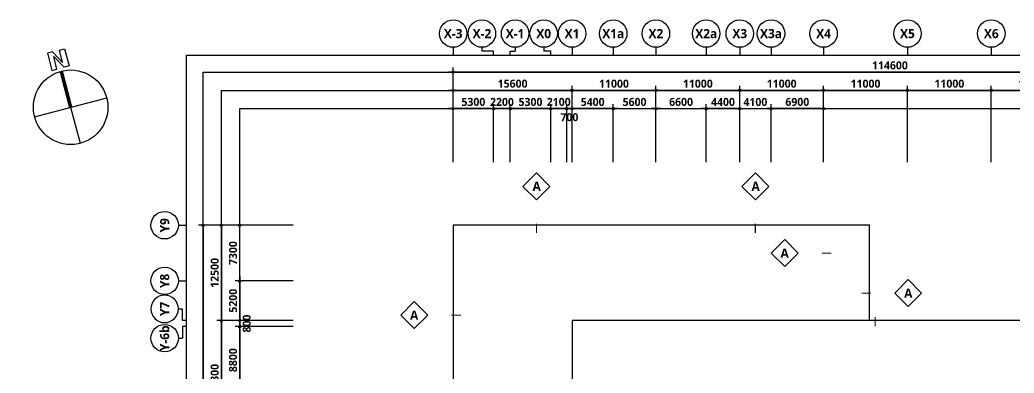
# Model space of a CAD drawing. Header units: millimetres. Extents: x 10941 to 190005487, y 7641 to 455456909.
# Drawn here: x 10941 to 141375, y 123314 to 169666 of the extents above; entities that cross this region are included whole.
import ezdxf
from ezdxf.enums import TextEntityAlignment as Align

# ---------------------------------------------------------------- set-up
doc = ezdxf.new("R2010")
doc.units = ezdxf.units.MM
doc.header["$LTSCALE"] = 400
doc.header["$MEASUREMENT"] = 0
doc.header["$PDSIZE"] = -10
doc.layers.get('0').update_dxf_attribs({"linetype": 'CONTINUOUS'})
doc.layers.get('Defpoints').update_dxf_attribs({"color": 153, "linetype": 'CONTINUOUS'})
for name, color, linetype in [('A-ANNO-SYMB', 7, 'CONTINUOUS'), ('A-ANNO-TEXT1', 7, 'CONTINUOUS'), ('A-ST-AXIS-BUB', 7, 'CONTINUOUS'), ('A-ST-AXIS-DIM', 7, 'CONTINUOUS'), ('A-TEXT2', 3, 'CONTINUOUS'), ('AA-MARK', 2, 'CONTINUOUS'), ('X-SEC-종$0$A-ST-AXIS-BUB', 7, 'CONTINUOUS')]:
    doc.layers.add(name, color=color, linetype=linetype)
doc.layers.add('Defpoint', color=161, linetype='CONTINUOUS', plot=False)
doc.layers.add('면적', color=210, linetype='CONTINUOUS', plot=False)
doc.styles.add('2020음성 1차', font='')
doc.styles.add('SH_대대리576', font='')
doc.styles.get('2020음성 1차').set_extended_font_data('NanumGothic', bold=True)
doc.styles.get('SH_대대리576').set_extended_font_data('NanumGothic', bold=True)
doc.dimstyles.new('SHP 600', dxfattribs={"dimscale": 300, "dimtxt": 3.5, "dimasz": 1, "dimexe": 2, "dimexo": 2, "dimgap": 1, "dimtad": 1, "dimdec": 0, "dimzin": 0, "dimdsep": 46, "dimtxsty": 'SH_대대리576', "dimblk": 'DIMDOT', "dimcen": 0.09, "dimclrt": 3, "dimadec": 0, "dimazin": 1, "dimtfac": 1, "dimtdec": 0, "dimtix": 1, "dimtmove": 2, "dimatfit": 0, "dimldrblk": 'DIMDOT', "dimfxl": 1, "dimtolj": 1, "dimtzin": 0, "dimarcsym": 0})

# ---------------------------------------------------------------- blocks, each defined once
blk = doc.blocks.new('DIMDOT')
at = {"color": 0}
blk.add_line((-2, 0), (2, 0), dxfattribs=at)
for radius in [0.5, 0.25]:
    blk.add_circle((0, 0), radius, dxfattribs=at)
blk = doc.blocks.new('*D168')
at = {"layer": 'A-ST-AXIS-DIM', "color": 0, "lineweight": -2}
for p, q in [((46782, 142716), (34382, 142716)), ((34982, 142416), (34982, 58216)), ((46782, 57916), (34382, 57916))]:
    blk.add_line(p, q, dxfattribs=at)
at = {"layer": 'Defpoints', "color": 0}
for p in [(47382, 142716), (34982, 57916), (47382, 57916)]:
    blk.add_point(p, dxfattribs=at)
at = {"layer": 'A-ST-AXIS-DIM', "color": 0, "linetype": 'ByBlock', "lineweight": -2, "xscale": 300, "yscale": 300, "zscale": 300}
for p, rotation in [((34982, 142716), 90), ((34982, 57916), 270)]:
    blk.add_blockref('DIMDOT', p, dxfattribs=dict(at, rotation=rotation))
at = {"layer": 'A-ST-AXIS-DIM', "color": 3, "insert": (34102, 100316), "char_height": 1050, "attachment_point": 5, "rotation": 90, "style": 'SH_대대리576'}
blk.add_mtext('\\A1;84800', dxfattribs=at)
blk = doc.blocks.new('*D174')
at = {"layer": 'A-ST-AXIS-DIM', "color": 0, "lineweight": -2}
for p, q in [((46782, 130216), (36782, 130216)), ((37382, 129916), (37382, 115216)), ((46782, 114916), (36782, 114916))]:
    blk.add_line(p, q, dxfattribs=at)
at = {"layer": 'Defpoints', "color": 0}
for p in [(47382, 130216), (37382, 114916), (47382, 114916)]:
    blk.add_point(p, dxfattribs=at)
at = {"layer": 'A-ST-AXIS-DIM', "color": 0, "linetype": 'ByBlock', "lineweight": -2, "xscale": 300, "yscale": 300, "zscale": 300}
for p, rotation in [((37382, 130216), 90), ((37382, 114916), 270)]:
    blk.add_blockref('DIMDOT', p, dxfattribs=dict(at, rotation=rotation))
at = {"layer": 'A-ST-AXIS-DIM', "color": 3, "insert": (36502, 122566), "char_height": 1050, "attachment_point": 5, "rotation": 90, "style": 'SH_대대리576'}
blk.add_mtext('\\A1;15300', dxfattribs=at)
blk = doc.blocks.new('*D175')
at = {"layer": 'A-ST-AXIS-DIM', "color": 0, "lineweight": -2}
for p, q in [((46782, 142716), (36782, 142716)), ((37382, 142416), (37382, 130516)), ((46782, 130216), (36782, 130216))]:
    blk.add_line(p, q, dxfattribs=at)
at = {"layer": 'Defpoints', "color": 0}
for p in [(47382, 142716), (37382, 130216), (47382, 130216)]:
    blk.add_point(p, dxfattribs=at)
at = {"layer": 'A-ST-AXIS-DIM', "color": 0, "linetype": 'ByBlock', "lineweight": -2, "xscale": 300, "yscale": 300, "zscale": 300}
for p, rotation in [((37382, 142716), 90), ((37382, 130216), 270)]:
    blk.add_blockref('DIMDOT', p, dxfattribs=dict(at, rotation=rotation))
at = {"layer": 'A-ST-AXIS-DIM', "color": 3, "insert": (36503, 136466), "char_height": 1050, "attachment_point": 5, "rotation": 90, "style": 'SH_대대리576'}
blk.add_mtext('\\A1;12500', dxfattribs=at)
blk = doc.blocks.new('*D192')
at = {"layer": 'A-ST-AXIS-DIM', "color": 0, "lineweight": -2}
for p, q in [((67782, 151016), (67782, 163416)), ((182382, 151016), (182382, 163416)), ((182082, 162816), (68082, 162816))]:
    blk.add_line(p, q, dxfattribs=at)
at = {"layer": 'Defpoints', "color": 0}
for p in [(67782, 162816), (67782, 150416), (182382, 150416)]:
    blk.add_point(p, dxfattribs=at)
at = {"layer": 'A-ST-AXIS-DIM', "color": 0, "linetype": 'ByBlock', "lineweight": -2, "xscale": 300, "yscale": 300, "zscale": 300, "rotation": 180}
blk.add_blockref('DIMDOT', (67782, 162816), dxfattribs=at)
at = {"layer": 'A-ST-AXIS-DIM', "color": 0, "linetype": 'ByBlock', "lineweight": -2, "xscale": 300, "yscale": 300, "zscale": 300}
blk.add_blockref('DIMDOT', (182382, 162816), dxfattribs=at)
at = {"layer": 'A-ST-AXIS-DIM', "color": 3, "insert": (125082, 163696), "char_height": 1050, "attachment_point": 5, "style": 'SH_대대리576'}
blk.add_mtext('\\A1;114600', dxfattribs=at)
blk = doc.blocks.new('*D193')
at = {"layer": 'A-ST-AXIS-DIM', "color": 0, "lineweight": -2}
for p, q in [((83382, 151016), (83382, 161016)), ((94382, 151016), (94382, 161016)), ((94082, 160416), (83682, 160416))]:
    blk.add_line(p, q, dxfattribs=at)
at = {"layer": 'Defpoints', "color": 0}
for p in [(83382, 160416), (83382, 150416), (94382, 150416)]:
    blk.add_point(p, dxfattribs=at)
at = {"layer": 'A-ST-AXIS-DIM', "color": 0, "linetype": 'ByBlock', "lineweight": -2, "xscale": 300, "yscale": 300, "zscale": 300, "rotation": 180}
blk.add_blockref('DIMDOT', (83382, 160416), dxfattribs=at)
at = {"layer": 'A-ST-AXIS-DIM', "color": 0, "linetype": 'ByBlock', "lineweight": -2, "xscale": 300, "yscale": 300, "zscale": 300}
blk.add_blockref('DIMDOT', (94382, 160416), dxfattribs=at)
at = {"layer": 'A-ST-AXIS-DIM', "color": 3, "insert": (88882, 161292), "char_height": 1050, "attachment_point": 5, "style": 'SH_대대리576'}
blk.add_mtext('\\A1;11000', dxfattribs=at)
blk = doc.blocks.new('*D194')
at = {"layer": 'A-ST-AXIS-DIM', "color": 0, "lineweight": -2}
for p, q in [((94382, 151016), (94382, 161016)), ((105382, 151016), (105382, 161016)), ((105082, 160416), (94682, 160416))]:
    blk.add_line(p, q, dxfattribs=at)
at = {"layer": 'Defpoints', "color": 0}
for p in [(94382, 160416), (94382, 150416), (105382, 150416)]:
    blk.add_point(p, dxfattribs=at)
at = {"layer": 'A-ST-AXIS-DIM', "color": 0, "linetype": 'ByBlock', "lineweight": -2, "xscale": 300, "yscale": 300, "zscale": 300, "rotation": 180}
blk.add_blockref('DIMDOT', (94382, 160416), dxfattribs=at)
at = {"layer": 'A-ST-AXIS-DIM', "color": 0, "linetype": 'ByBlock', "lineweight": -2, "xscale": 300, "yscale": 300, "zscale": 300}
blk.add_blockref('DIMDOT', (105382, 160416), dxfattribs=at)
at = {"layer": 'A-ST-AXIS-DIM', "color": 3, "insert": (99882, 161292), "char_height": 1050, "attachment_point": 5, "style": 'SH_대대리576'}
blk.add_mtext('\\A1;11000', dxfattribs=at)
blk = doc.blocks.new('*D195')
at = {"layer": 'A-ST-AXIS-DIM', "color": 0, "lineweight": -2}
for p, q in [((105382, 151016), (105382, 161016)), ((116382, 151016), (116382, 161016)), ((116082, 160416), (105682, 160416))]:
    blk.add_line(p, q, dxfattribs=at)
at = {"layer": 'Defpoints', "color": 0}
for p in [(105382, 160416), (105382, 150416), (116382, 150416)]:
    blk.add_point(p, dxfattribs=at)
at = {"layer": 'A-ST-AXIS-DIM', "color": 0, "linetype": 'ByBlock', "lineweight": -2, "xscale": 300, "yscale": 300, "zscale": 300, "rotation": 180}
blk.add_blockref('DIMDOT', (105382, 160416), dxfattribs=at)
at = {"layer": 'A-ST-AXIS-DIM', "color": 0, "linetype": 'ByBlock', "lineweight": -2, "xscale": 300, "yscale": 300, "zscale": 300}
blk.add_blockref('DIMDOT', (116382, 160416), dxfattribs=at)
at = {"layer": 'A-ST-AXIS-DIM', "color": 3, "insert": (110882, 161292), "char_height": 1050, "attachment_point": 5, "style": 'SH_대대리576'}
blk.add_mtext('\\A1;11000', dxfattribs=at)
blk = doc.blocks.new('*D196')
at = {"layer": 'A-ST-AXIS-DIM', "color": 0, "lineweight": -2}
for p, q in [((116382, 151016), (116382, 161016)), ((127382, 151016), (127382, 161016)), ((127082, 160416), (116682, 160416))]:
    blk.add_line(p, q, dxfattribs=at)
at = {"layer": 'Defpoints', "color": 0}
for p in [(116382, 160416), (116382, 150416), (127382, 150416)]:
    blk.add_point(p, dxfattribs=at)
at = {"layer": 'A-ST-AXIS-DIM', "color": 0, "linetype": 'ByBlock', "lineweight": -2, "xscale": 300, "yscale": 300, "zscale": 300, "rotation": 180}
blk.add_blockref('DIMDOT', (116382, 160416), dxfattribs=at)
at = {"layer": 'A-ST-AXIS-DIM', "color": 0, "linetype": 'ByBlock', "lineweight": -2, "xscale": 300, "yscale": 300, "zscale": 300}
blk.add_blockref('DIMDOT', (127382, 160416), dxfattribs=at)
at = {"layer": 'A-ST-AXIS-DIM', "color": 3, "insert": (121882, 161292), "char_height": 1050, "attachment_point": 5, "style": 'SH_대대리576'}
blk.add_mtext('\\A1;11000', dxfattribs=at)
blk = doc.blocks.new('*D197')
at = {"layer": 'A-ST-AXIS-DIM', "color": 0, "lineweight": -2}
for p, q in [((127382, 151016), (127382, 161016)), ((138382, 151016), (138382, 161016)), ((138082, 160416), (127682, 160416))]:
    blk.add_line(p, q, dxfattribs=at)
at = {"layer": 'Defpoints', "color": 0}
for p in [(127382, 160416), (127382, 150416), (138382, 150416)]:
    blk.add_point(p, dxfattribs=at)
at = {"layer": 'A-ST-AXIS-DIM', "color": 0, "linetype": 'ByBlock', "lineweight": -2, "xscale": 300, "yscale": 300, "zscale": 300, "rotation": 180}
blk.add_blockref('DIMDOT', (127382, 160416), dxfattribs=at)
at = {"layer": 'A-ST-AXIS-DIM', "color": 0, "linetype": 'ByBlock', "lineweight": -2, "xscale": 300, "yscale": 300, "zscale": 300}
blk.add_blockref('DIMDOT', (138382, 160416), dxfattribs=at)
at = {"layer": 'A-ST-AXIS-DIM', "color": 3, "insert": (132882, 161292), "char_height": 1050, "attachment_point": 5, "style": 'SH_대대리576'}
blk.add_mtext('\\A1;11000', dxfattribs=at)
blk = doc.blocks.new('*D198')
at = {"layer": 'A-ST-AXIS-DIM', "color": 0, "lineweight": -2}
for p, q in [((138382, 151016), (138382, 161016)), ((149382, 151016), (149382, 161016)), ((149082, 160416), (138682, 160416))]:
    blk.add_line(p, q, dxfattribs=at)
at = {"layer": 'Defpoints', "color": 0}
for p in [(138382, 160416), (138382, 150416), (149382, 150416)]:
    blk.add_point(p, dxfattribs=at)
at = {"layer": 'A-ST-AXIS-DIM', "color": 0, "linetype": 'ByBlock', "lineweight": -2, "xscale": 300, "yscale": 300, "zscale": 300, "rotation": 180}
blk.add_blockref('DIMDOT', (138382, 160416), dxfattribs=at)
at = {"layer": 'A-ST-AXIS-DIM', "color": 0, "linetype": 'ByBlock', "lineweight": -2, "xscale": 300, "yscale": 300, "zscale": 300}
blk.add_blockref('DIMDOT', (149382, 160416), dxfattribs=at)
at = {"layer": 'A-ST-AXIS-DIM', "color": 3, "insert": (143882, 161292), "char_height": 1050, "attachment_point": 5, "style": 'SH_대대리576'}
blk.add_mtext('\\A1;11000', dxfattribs=at)
blk = doc.blocks.new('*D202')
at = {"layer": 'A-ST-AXIS-DIM', "color": 0, "lineweight": -2}
for p, q in [((67782, 151016), (67782, 161016)), ((83382, 151016), (83382, 161016)), ((83082, 160416), (68082, 160416))]:
    blk.add_line(p, q, dxfattribs=at)
at = {"layer": 'Defpoints', "color": 0}
for p in [(67782, 160416), (67782, 150416), (83382, 150416)]:
    blk.add_point(p, dxfattribs=at)
at = {"layer": 'A-ST-AXIS-DIM', "color": 0, "linetype": 'ByBlock', "lineweight": -2, "xscale": 300, "yscale": 300, "zscale": 300, "rotation": 180}
blk.add_blockref('DIMDOT', (67782, 160416), dxfattribs=at)
at = {"layer": 'A-ST-AXIS-DIM', "color": 0, "linetype": 'ByBlock', "lineweight": -2, "xscale": 300, "yscale": 300, "zscale": 300}
blk.add_blockref('DIMDOT', (83382, 160416), dxfattribs=at)
at = {"layer": 'A-ST-AXIS-DIM', "color": 3, "insert": (75582, 161296), "char_height": 1050, "attachment_point": 5, "style": 'SH_대대리576'}
blk.add_mtext('\\A1;15600', dxfattribs=at)
blk = doc.blocks.new('A-ST-AXIS-BUB-1')
at = {"layer": 'A-ST-AXIS-BUB'}
blk.add_line((0, 350), (0, 0), dxfattribs=at)
blk.add_circle((0, 950), 600, dxfattribs=at)
blk = doc.blocks.new('*D2525')
at = {"layer": 'A-ST-AXIS-DIM', "color": 0, "lineweight": -2}
for p, q in [((67782, 151016), (67782, 158616)), ((72782, 158016), (68082, 158016)), ((73082, 151016), (73082, 158616))]:
    blk.add_line(p, q, dxfattribs=at)
at = {"layer": 'Defpoints', "color": 0}
for p in [(67782, 158016), (67782, 150416), (73082, 150416)]:
    blk.add_point(p, dxfattribs=at)
at = {"layer": 'A-ST-AXIS-DIM', "color": 0, "linetype": 'ByBlock', "lineweight": -2, "xscale": 300, "yscale": 300, "zscale": 300, "rotation": 180}
blk.add_blockref('DIMDOT', (67782, 158016), dxfattribs=at)
at = {"layer": 'A-ST-AXIS-DIM', "color": 0, "linetype": 'ByBlock', "lineweight": -2, "xscale": 300, "yscale": 300, "zscale": 300}
blk.add_blockref('DIMDOT', (73082, 158016), dxfattribs=at)
at = {"layer": 'A-ST-AXIS-DIM', "color": 3, "insert": (70432, 158896), "char_height": 1050, "attachment_point": 5, "style": 'SH_대대리576'}
blk.add_mtext('\\A1;5300', dxfattribs=at)
blk = doc.blocks.new('*D2568')
at = {"layer": 'A-ST-AXIS-DIM', "color": 0, "lineweight": -2}
for p, q in [((72782, 158016), (72482, 158016)), ((73082, 151016), (73082, 158616)), ((75282, 158016), (73082, 158016)), ((75282, 151016), (75282, 158616)), ((75582, 158016), (75882, 158016))]:
    blk.add_line(p, q, dxfattribs=at)
at = {"layer": 'Defpoints', "color": 0}
for p in [(73082, 158016), (73082, 150416), (75282, 150416)]:
    blk.add_point(p, dxfattribs=at)
at = {"layer": 'A-ST-AXIS-DIM', "color": 0, "linetype": 'ByBlock', "lineweight": -2, "xscale": 300, "yscale": 300, "zscale": 300}
blk.add_blockref('DIMDOT', (73082, 158016), dxfattribs=at)
at = {"layer": 'A-ST-AXIS-DIM', "color": 0, "linetype": 'ByBlock', "lineweight": -2, "xscale": 300, "yscale": 300, "zscale": 300, "rotation": 180}
blk.add_blockref('DIMDOT', (75282, 158016), dxfattribs=at)
at = {"layer": 'A-ST-AXIS-DIM', "color": 3, "insert": (74182, 158894), "char_height": 1050, "attachment_point": 5, "style": 'SH_대대리576'}
blk.add_mtext('\\A1;2200', dxfattribs=at)
blk = doc.blocks.new('*D2569')
at = {"layer": 'A-ST-AXIS-DIM', "color": 0, "lineweight": -2}
for p, q in [((80282, 158016), (79982, 158016)), ((80582, 151016), (80582, 158616)), ((82682, 158016), (80582, 158016)), ((82682, 151016), (82682, 158616)), ((82982, 158016), (83282, 158016))]:
    blk.add_line(p, q, dxfattribs=at)
at = {"layer": 'Defpoints', "color": 0}
for p in [(80582, 158016), (80582, 150416), (82682, 150416)]:
    blk.add_point(p, dxfattribs=at)
at = {"layer": 'A-ST-AXIS-DIM', "color": 0, "linetype": 'ByBlock', "lineweight": -2, "xscale": 300, "yscale": 300, "zscale": 300}
blk.add_blockref('DIMDOT', (80582, 158016), dxfattribs=at)
at = {"layer": 'A-ST-AXIS-DIM', "color": 0, "linetype": 'ByBlock', "lineweight": -2, "xscale": 300, "yscale": 300, "zscale": 300, "rotation": 180}
blk.add_blockref('DIMDOT', (82682, 158016), dxfattribs=at)
at = {"layer": 'A-ST-AXIS-DIM', "color": 3, "insert": (81632, 158894), "char_height": 1050, "attachment_point": 5, "style": 'SH_대대리576'}
blk.add_mtext('\\A1;2100', dxfattribs=at)
blk = doc.blocks.new('*D3776')
at = {"layer": 'A-ST-AXIS-DIM', "color": 0, "lineweight": -2}
for p, q in [((75282, 151016), (75282, 158616)), ((80282, 158016), (75582, 158016)), ((80582, 151016), (80582, 158616))]:
    blk.add_line(p, q, dxfattribs=at)
at = {"layer": 'Defpoints', "color": 0}
for p in [(75282, 158016), (75282, 150416), (80582, 150416)]:
    blk.add_point(p, dxfattribs=at)
at = {"layer": 'A-ST-AXIS-DIM', "color": 0, "linetype": 'ByBlock', "lineweight": -2, "xscale": 300, "yscale": 300, "zscale": 300, "rotation": 180}
blk.add_blockref('DIMDOT', (75282, 158016), dxfattribs=at)
at = {"layer": 'A-ST-AXIS-DIM', "color": 0, "linetype": 'ByBlock', "lineweight": -2, "xscale": 300, "yscale": 300, "zscale": 300}
blk.add_blockref('DIMDOT', (80582, 158016), dxfattribs=at)
at = {"layer": 'A-ST-AXIS-DIM', "color": 3, "insert": (77932, 158896), "char_height": 1050, "attachment_point": 5, "style": 'SH_대대리576'}
blk.add_mtext('\\A1;5300', dxfattribs=at)
blk = doc.blocks.new('A-ST-AXIS-BUB-2')
at = {"layer": 'X-SEC-종$0$A-ST-AXIS-BUB'}
blk.add_line((1800, 1050, -103000), (1800, 525, -103000), dxfattribs=at)
at = {"layer": 'X-SEC-종$0$A-ST-AXIS-BUB', "elevation": -103000}
blk.add_lwpolyline([(3323, 0), (3323, 525), (1800, 525)], dxfattribs=at)
at = {"layer": 'X-SEC-종$0$A-ST-AXIS-BUB'}
blk.add_circle((1800, 2850, -103000), 1800, dxfattribs=at)
blk = doc.blocks.new('G$CBA52A250')
at = {"layer": 'A-ST-AXIS-BUB'}
for p, q in [((1177, 0), (1177, 525)), ((1177, 525), (1800, 525)), ((1800, 1050), (1800, 525))]:
    blk.add_line(p, q, dxfattribs=at)
blk.add_circle((1800, 2850), 1800, dxfattribs=at)
blk = doc.blocks.new('G$C1D72D447')
at = {"layer": 'X-SEC-종$0$A-ST-AXIS-BUB'}
blk.add_line((1800, 1050, -103000), (1800, 525, -103000), dxfattribs=at)
at = {"layer": 'X-SEC-종$0$A-ST-AXIS-BUB', "elevation": -103000}
blk.add_lwpolyline([(2723, 0), (2723, 525), (1800, 525)], dxfattribs=at)
at = {"layer": 'X-SEC-종$0$A-ST-AXIS-BUB'}
blk.add_circle((1800, 2850, -103000), 1800, dxfattribs=at)
blk = doc.blocks.new('dr-sy-018-D-M')
at = {"layer": 'A-ANNO-SYMB'}
for p, q in [((-1, 16.4), (-2.5, 16.4)), ((-2.5, 16.4), (-2.5, 11.4)), ((-1, 16.4), (1, 12.8)), ((-1, 15.09), (1.05, 11.4)), ((-1, 11.4), (-1, 15.09)), ((1, 12.8), (1, 16.4)), ((1, 16.4), (2.5, 16.4)), ((2.5, 16.4), (2.5, 11.4)), ((-2.5, 11.4), (-1, 11.4)), ((2.5, 11.4), (1.05, 11.4)), ((-10.5, 0), (10.5, 0)), ((0, 0), (0, -10.5))]:
    blk.add_line(p, q, dxfattribs=at)
at = {"layer": 'A-ANNO-SYMB', "const_width": 1}
blk.add_lwpolyline([(0, 10.5), (0, 0)], dxfattribs=at)
at = {"layer": 'A-ANNO-SYMB'}
blk.add_circle((0, 0), 10.5, dxfattribs=at)
blk = doc.blocks.new('*D8009')
at = {"layer": 'A-ST-AXIS-DIM', "color": 0, "lineweight": -2}
for p, q in [((83382, 151016), (83382, 158616)), ((88482, 158016), (83682, 158016)), ((88782, 151016), (88782, 158616))]:
    blk.add_line(p, q, dxfattribs=at)
at = {"layer": 'Defpoints', "color": 0}
for p in [(83382, 158016), (83382, 150416), (88782, 150416)]:
    blk.add_point(p, dxfattribs=at)
at = {"layer": 'A-ST-AXIS-DIM', "color": 0, "linetype": 'ByBlock', "lineweight": -2, "xscale": 300, "yscale": 300, "zscale": 300, "rotation": 180}
blk.add_blockref('DIMDOT', (83382, 158016), dxfattribs=at)
at = {"layer": 'A-ST-AXIS-DIM', "color": 0, "linetype": 'ByBlock', "lineweight": -2, "xscale": 300, "yscale": 300, "zscale": 300}
blk.add_blockref('DIMDOT', (88782, 158016), dxfattribs=at)
at = {"layer": 'A-ST-AXIS-DIM', "color": 3, "insert": (86082, 158894), "char_height": 1050, "attachment_point": 5, "style": 'SH_대대리576'}
blk.add_mtext('\\A1;5400', dxfattribs=at)
blk = doc.blocks.new('*D8010')
at = {"layer": 'A-ST-AXIS-DIM', "color": 0, "lineweight": -2}
for p, q in [((88782, 151016), (88782, 158616)), ((89082, 158016), (94082, 158016)), ((94382, 151016), (94382, 158616))]:
    blk.add_line(p, q, dxfattribs=at)
at = {"layer": 'Defpoints', "color": 0}
for p in [(94382, 158016), (88782, 150416), (94382, 150416)]:
    blk.add_point(p, dxfattribs=at)
at = {"layer": 'A-ST-AXIS-DIM', "color": 0, "linetype": 'ByBlock', "lineweight": -2, "xscale": 300, "yscale": 300, "zscale": 300, "rotation": 180}
blk.add_blockref('DIMDOT', (88782, 158016), dxfattribs=at)
at = {"layer": 'A-ST-AXIS-DIM', "color": 0, "linetype": 'ByBlock', "lineweight": -2, "xscale": 300, "yscale": 300, "zscale": 300}
blk.add_blockref('DIMDOT', (94382, 158016), dxfattribs=at)
at = {"layer": 'A-ST-AXIS-DIM', "color": 3, "insert": (91582, 158896), "char_height": 1050, "attachment_point": 5, "style": 'SH_대대리576'}
blk.add_mtext('\\A1;5600', dxfattribs=at)
blk = doc.blocks.new('*D8011')
at = {"layer": 'A-ST-AXIS-DIM', "color": 0, "lineweight": -2}
for p, q in [((94382, 151016), (94382, 158616)), ((94682, 158016), (100682, 158016)), ((100982, 151016), (100982, 158616))]:
    blk.add_line(p, q, dxfattribs=at)
at = {"layer": 'Defpoints', "color": 0}
for p in [(100982, 158016), (94382, 150416), (100982, 150416)]:
    blk.add_point(p, dxfattribs=at)
at = {"layer": 'A-ST-AXIS-DIM', "color": 0, "linetype": 'ByBlock', "lineweight": -2, "xscale": 300, "yscale": 300, "zscale": 300, "rotation": 180}
blk.add_blockref('DIMDOT', (94382, 158016), dxfattribs=at)
at = {"layer": 'A-ST-AXIS-DIM', "color": 0, "linetype": 'ByBlock', "lineweight": -2, "xscale": 300, "yscale": 300, "zscale": 300}
blk.add_blockref('DIMDOT', (100982, 158016), dxfattribs=at)
at = {"layer": 'A-ST-AXIS-DIM', "color": 3, "insert": (97682, 158896), "char_height": 1050, "attachment_point": 5, "style": 'SH_대대리576'}
blk.add_mtext('\\A1;6600', dxfattribs=at)
blk = doc.blocks.new('*D8012')
at = {"layer": 'A-ST-AXIS-DIM', "color": 0, "lineweight": -2}
for p, q in [((100982, 151016), (100982, 158616)), ((105082, 158016), (101282, 158016)), ((105382, 151016), (105382, 158616))]:
    blk.add_line(p, q, dxfattribs=at)
at = {"layer": 'Defpoints', "color": 0}
for p in [(100982, 158016), (100982, 150416), (105382, 150416)]:
    blk.add_point(p, dxfattribs=at)
at = {"layer": 'A-ST-AXIS-DIM', "color": 0, "linetype": 'ByBlock', "lineweight": -2, "xscale": 300, "yscale": 300, "zscale": 300, "rotation": 180}
blk.add_blockref('DIMDOT', (100982, 158016), dxfattribs=at)
at = {"layer": 'A-ST-AXIS-DIM', "color": 0, "linetype": 'ByBlock', "lineweight": -2, "xscale": 300, "yscale": 300, "zscale": 300}
blk.add_blockref('DIMDOT', (105382, 158016), dxfattribs=at)
at = {"layer": 'A-ST-AXIS-DIM', "color": 3, "insert": (103182, 158892), "char_height": 1050, "attachment_point": 5, "style": 'SH_대대리576'}
blk.add_mtext('\\A1;4400', dxfattribs=at)
blk = doc.blocks.new('*D8013')
at = {"layer": 'A-ST-AXIS-DIM', "color": 0, "lineweight": -2}
for p, q in [((105082, 158016), (104782, 158016)), ((105382, 151016), (105382, 158616)), ((105382, 158016), (109482, 158016)), ((109482, 151016), (109482, 158616)), ((109782, 158016), (110082, 158016))]:
    blk.add_line(p, q, dxfattribs=at)
at = {"layer": 'Defpoints', "color": 0}
for p in [(109482, 158016), (105382, 150416), (109482, 150416)]:
    blk.add_point(p, dxfattribs=at)
at = {"layer": 'A-ST-AXIS-DIM', "color": 0, "linetype": 'ByBlock', "lineweight": -2, "xscale": 300, "yscale": 300, "zscale": 300}
blk.add_blockref('DIMDOT', (105382, 158016), dxfattribs=at)
at = {"layer": 'A-ST-AXIS-DIM', "color": 0, "linetype": 'ByBlock', "lineweight": -2, "xscale": 300, "yscale": 300, "zscale": 300, "rotation": 180}
blk.add_blockref('DIMDOT', (109482, 158016), dxfattribs=at)
at = {"layer": 'A-ST-AXIS-DIM', "color": 3, "insert": (107432, 158892), "char_height": 1050, "attachment_point": 5, "style": 'SH_대대리576'}
blk.add_mtext('\\A1;4100', dxfattribs=at)
blk = doc.blocks.new('*D8014')
at = {"layer": 'A-ST-AXIS-DIM', "color": 0, "lineweight": -2}
for p, q in [((109482, 151016), (109482, 158616)), ((116082, 158016), (109782, 158016)), ((116382, 151016), (116382, 158616))]:
    blk.add_line(p, q, dxfattribs=at)
at = {"layer": 'Defpoints', "color": 0}
for p in [(109482, 158016), (109482, 150416), (116382, 150416)]:
    blk.add_point(p, dxfattribs=at)
at = {"layer": 'A-ST-AXIS-DIM', "color": 0, "linetype": 'ByBlock', "lineweight": -2, "xscale": 300, "yscale": 300, "zscale": 300, "rotation": 180}
blk.add_blockref('DIMDOT', (109482, 158016), dxfattribs=at)
at = {"layer": 'A-ST-AXIS-DIM', "color": 0, "linetype": 'ByBlock', "lineweight": -2, "xscale": 300, "yscale": 300, "zscale": 300}
blk.add_blockref('DIMDOT', (116382, 158016), dxfattribs=at)
at = {"layer": 'A-ST-AXIS-DIM', "color": 3, "insert": (112932, 158896), "char_height": 1050, "attachment_point": 5, "style": 'SH_대대리576'}
blk.add_mtext('\\A1;6900', dxfattribs=at)
blk = doc.blocks.new('*D8039')
at = {"layer": 'A-ST-AXIS-DIM', "color": 0, "lineweight": -2}
for p, q in [((46782, 129416), (39182, 129416)), ((39782, 129116), (39782, 120916)), ((46782, 120616), (39182, 120616))]:
    blk.add_line(p, q, dxfattribs=at)
at = {"layer": 'Defpoints', "color": 0}
for p in [(47382, 129416), (39782, 120616), (47382, 120616)]:
    blk.add_point(p, dxfattribs=at)
at = {"layer": 'A-ST-AXIS-DIM', "color": 0, "linetype": 'ByBlock', "lineweight": -2, "xscale": 300, "yscale": 300, "zscale": 300}
for p, rotation in [((39782, 129416), 90), ((39782, 120616), 270)]:
    blk.add_blockref('DIMDOT', p, dxfattribs=dict(at, rotation=rotation))
at = {"layer": 'A-ST-AXIS-DIM', "color": 3, "insert": (38902, 125016), "char_height": 1050, "attachment_point": 5, "rotation": 90, "style": 'SH_대대리576'}
blk.add_mtext('\\A1;8800', dxfattribs=at)
blk = doc.blocks.new('*D8040')
at = {"layer": 'A-ST-AXIS-DIM', "color": 0, "lineweight": -2}
for p, q in [((39782, 130516), (39782, 130816)), ((46782, 130216), (39182, 130216)), ((46782, 129416), (39182, 129416)), ((39782, 129416), (39782, 130216)), ((39782, 129116), (39782, 128816))]:
    blk.add_line(p, q, dxfattribs=at)
at = {"layer": 'Defpoints', "color": 0}
for p in [(39782, 130216), (47382, 130216), (47382, 129416)]:
    blk.add_point(p, dxfattribs=at)
at = {"layer": 'A-ST-AXIS-DIM', "color": 0, "linetype": 'ByBlock', "lineweight": -2, "xscale": 300, "yscale": 300, "zscale": 300}
for p, rotation in [((39782, 130216), 270), ((39782, 129416), 90)]:
    blk.add_blockref('DIMDOT', p, dxfattribs=dict(at, rotation=rotation))
at = {"layer": 'A-ST-AXIS-DIM', "color": 3, "insert": (40702, 129816), "char_height": 1050, "attachment_point": 5, "rotation": 90, "style": 'SH_대대리576'}
blk.add_mtext('\\A1;800', dxfattribs=at)
blk = doc.blocks.new('*D8041')
at = {"layer": 'A-ST-AXIS-DIM', "color": 0, "lineweight": -2}
for p, q in [((46782, 135416), (39182, 135416)), ((39782, 135116), (39782, 130516)), ((46782, 130216), (39182, 130216))]:
    blk.add_line(p, q, dxfattribs=at)
at = {"layer": 'Defpoints', "color": 0}
for p in [(47382, 135416), (39782, 130216), (47382, 130216)]:
    blk.add_point(p, dxfattribs=at)
at = {"layer": 'A-ST-AXIS-DIM', "color": 0, "linetype": 'ByBlock', "lineweight": -2, "xscale": 300, "yscale": 300, "zscale": 300}
for p, rotation in [((39782, 135416), 90), ((39782, 130216), 270)]:
    blk.add_blockref('DIMDOT', p, dxfattribs=dict(at, rotation=rotation))
at = {"layer": 'A-ST-AXIS-DIM', "color": 3, "insert": (38903, 132816), "char_height": 1050, "attachment_point": 5, "rotation": 90, "style": 'SH_대대리576'}
blk.add_mtext('\\A1;5200', dxfattribs=at)
blk = doc.blocks.new('*D8042')
at = {"layer": 'A-ST-AXIS-DIM', "color": 0, "lineweight": -2}
for p, q in [((46782, 142716), (39182, 142716)), ((39782, 135716), (39782, 142416)), ((46782, 135416), (39182, 135416))]:
    blk.add_line(p, q, dxfattribs=at)
at = {"layer": 'Defpoints', "color": 0}
for p in [(39782, 142716), (47382, 142716), (47382, 135416)]:
    blk.add_point(p, dxfattribs=at)
at = {"layer": 'A-ST-AXIS-DIM', "color": 0, "linetype": 'ByBlock', "lineweight": -2, "xscale": 300, "yscale": 300, "zscale": 300}
for p, rotation in [((39782, 142716), 90), ((39782, 135416), 270)]:
    blk.add_blockref('DIMDOT', p, dxfattribs=dict(at, rotation=rotation))
at = {"layer": 'A-ST-AXIS-DIM', "color": 3, "insert": (38902, 139066), "char_height": 1050, "attachment_point": 5, "rotation": 90, "style": 'SH_대대리576'}
blk.add_mtext('\\A1;7300', dxfattribs=at)
blk = doc.blocks.new('*D8089')
at = {"layer": 'A-ST-AXIS-DIM', "color": 0, "lineweight": -2}
for p, q in [((82382, 158016), (82082, 158016)), ((82682, 151016), (82682, 158616)), ((82682, 158016), (83382, 158016)), ((83382, 151016), (83382, 158616)), ((83682, 158016), (83982, 158016))]:
    blk.add_line(p, q, dxfattribs=at)
at = {"layer": 'Defpoints', "color": 0}
for p in [(83382, 158016), (82682, 150416), (83382, 150416)]:
    blk.add_point(p, dxfattribs=at)
at = {"layer": 'A-ST-AXIS-DIM', "color": 0, "linetype": 'ByBlock', "lineweight": -2, "xscale": 300, "yscale": 300, "zscale": 300}
blk.add_blockref('DIMDOT', (82682, 158016), dxfattribs=at)
at = {"layer": 'A-ST-AXIS-DIM', "color": 0, "linetype": 'ByBlock', "lineweight": -2, "xscale": 300, "yscale": 300, "zscale": 300, "rotation": 180}
blk.add_blockref('DIMDOT', (83382, 158016), dxfattribs=at)
at = {"layer": 'A-ST-AXIS-DIM', "color": 3, "insert": (83032, 156892), "char_height": 1050, "attachment_point": 5, "style": 'SH_대대리576'}
blk.add_mtext('\\A1;700', dxfattribs=at)
blk = doc.blocks.new('G$C67953E58')
at = {"layer": '면적'}
for points in [[(95200, 72300), (54600, 72300), (54600, 84800), (48600, 84800), (0, 84800), (0, 46000), (1300, 46000), (1800, 46000), (13000, 46000), (13000, 40100), (15100, 40100), (15100, 48150), (16150, 48150), (16150, 50250), (16150, 56700), (19350, 56700), (19350, 56700), (19350, 57000), (55850, 57000), (55850, 56700), (55850, 56700), (59100, 56700), (59100, 57000), (95200, 57000)], [(16150, 56700), (19350, 56700), (19350, 50250), (16150, 50250)], [(19350, 56700), (19350, 51920), (22000, 51920), (22000, 45000), (53200, 45000), (53200, 51920), (55850, 51920), (55850, 56700), (55850, 56700), (55850, 57000), (19350, 57000), (19350, 56700)], [(55850, 56700), (59050, 56700), (59050, 50250), (55850, 50250)], [(59100, 57000), (59100, 56700), (59050, 56700), (59050, 48025), (60100, 48025), (60100, 45000), (108200, 45000), (108200, 51920), (110850, 51920), (110850, 56450), (110850, 56450), (110850, 57000)], [(110850, 56450), (114050, 56450), (114050, 50250), (110850, 50250)], [(17570, 42890), (17570, 44250), (19350, 44250), (19350, 51920), (22000, 51920), (22000, 45000), (22000, 45000), (22000, 42890), (19350, 42890), (19350, 42890)], [(53200, 45025), (55850, 45025), (55850, 51920), (53200, 51920)], [(110850, 45025), (108200, 45025), (108200, 51920), (110850, 51920)], [(19350, 48150), (16150, 48150), (16150, 50250), (19350, 50250)], [(55850, 50250), (59050, 50250), (59050, 48150), (55850, 48150)], [(110850, 50250), (114050, 50250), (114050, 48150), (110850, 48150)], [(15100, 48150), (19350, 48150), (19350, 45000), (17570, 45000), (17570, 42890), (19350, 42890), (19350, 39090), (15100, 39090)], [(55850, 48150), (55850, 45025), (60100, 45025), (60100, 48025), (59050, 48025), (59050, 48150)], [(110850, 48150), (114600, 48150), (114600, 45025), (110850, 45025)], [(0, 40100), (0, 34000), (5100, 34000), (5100, 40100), (13000, 40100), (13000, 46000), (1800, 46000), (1800, 40100)], [(17570, 45000), (19350, 45000), (19350, 44250), (17570, 44250)], [(19350, 33800), (19350, 42890), (22000, 42890), (22000, 45000), (53200, 45000), (53200, 45025), (60100, 45025), (60100, 45000), (108200, 45000), (108200, 45025), (114600, 45025), (114600, 33800)], [(110200, 45025), (114600, 45025), (114600, 33800), (110200, 33800)], [(5100, 40100), (15100, 40100), (15100, 37200), (5100, 37200)], [(15100, 39090), (19350, 39090), (19350, 33800), (15100, 33800)], [(0, 34000), (0, 21700), (5100, 21700), (5100, 20400), (7300, 20400), (7300, 37200), (5100, 37200), (5100, 34000), (0, 34000)], [(7700, 17200), (7700, 20200), (7300, 20200), (7300, 37200), (15100, 37200), (15100, 17200)], [(15100, 33800), (59600, 33800), (59600, 12200), (58300, 12200), (58300, 8850), (55850, 8850), (55850, 0), (19350, 0), (19350, 10950), (15600, 10950), (15600, 11500), (15100, 11500)], [(59600, 33800), (114600, 33800), (114600, 11500), (103600, 0), (59050, 0), (59050, 8850), (59225, 8850), (59225, 11500), (59600, 11500)], [(7700, 17200), (15100, 17200), (15100, 11600), (7700, 11600), (7700, 17200)], [(58300, 8850), (59225, 8850), (59225, 11500), (59600, 11500), (59600, 12200), (58300, 12200)], [(18400, 10950), (16150, 10950), (16150, 550), (19350, 550), (19350, 6750), (18400, 6750)], [(59050, 550), (55850, 550), (55850, 8850), (59050, 8850)]]:
    blk.add_lwpolyline(points, close=True, dxfattribs=at)
blk.add_lwpolyline([(54600, 72300), (15600, 72300), (15600, 57000), (16150, 57000), (16150, 56700)], dxfattribs=at)

msp = doc.modelspace()

# ---------------------------------------------------------------- linework, layer by layer
at = {"layer": 'AA-MARK', "color": 2, "linetype": 'ByBlock', "lineweight": -2, "elevation": 103000}
for points in [[(80474.6, 147809.4), (78706.8, 149577.1), (76939.1, 147809.4), (78706.8, 146041.6)], [(109199.6, 147809.4), (107431.8, 149577.1), (105664.1, 147809.4), (107431.8, 146041.6)], [(111288.8, 137298.6), (109521, 139066.3), (111288.8, 140834.1), (113056.6, 139066.3)], [(127474.8, 132048.3), (129242.6, 133816.1), (127474.8, 135583.8), (125707.1, 133816.1)], [(62688.8, 129159.6), (60921, 130927.4), (62688.8, 132695.1), (64456.6, 130927.4)]]:
    msp.add_lwpolyline(points, close=True, dxfattribs=at)
at = {"layer": 'AA-MARK', "elevation": 103000}
for points in [[(78706.8, 146041.6, 0, 0, 0), (78706.8, 142941.3, 150, 150, 0), (78706.8, 141691.3, 150, 150, 0)], [(107431.8, 146041.6, 0, 0, 0), (107431.8, 142941.3, 150, 150, 0), (107431.8, 141691.3, 150, 150, 0)], [(113056.6, 139066.3, 0, 0, 0), (116156.8, 139066.3, 150, 150, 0), (117406.8, 139066.3, 150, 150, 0)], [(125707.1, 133816.1, 0, 0, 0), (122606.8, 133816.1, 150, 150, 0), (121356.8, 133816.1, 150, 150, 0)], [(123139.6, 133816.1, 0, 0, 0), (123139.6, 130694, 150, 150, 0), (123139.6, 129444, 150, 150, 0)], [(64456.6, 130927.4, 0, 0, 0), (67556.8, 130927.4, 150, 150, 0), (68806.8, 130927.4, 150, 150, 0)]]:
    msp.add_lwpolyline(points, format="xyseb", dxfattribs=at)
at = {"layer": 'Defpoint'}
for points in [[(203981.8, 36444.9), (32781.8, 36444.9), (32781.8, 165016.3), (203981.8, 165016.3)], [(201781.8, 38644.9), (34981.8, 38644.9), (34981.8, 162816.3), (201781.8, 162816.3)], [(199381.8, 41044.9), (37381.8, 41044.9), (37381.8, 160416.3), (199381.8, 160416.3)], [(196981.8, 43444.9), (39781.8, 43444.9), (39781.8, 158016.3), (196981.8, 158016.3)]]:
    msp.add_lwpolyline(points, close=True, dxfattribs=at)

# ---------------------------------------------------------------- block references
for name, p in [('G$CBA52A250', (74104.7, 165016.3)), ('G$C67953E58', (67781.8, 57916.3))]:
    msp.add_blockref(name, p)
at = {"xscale": 465.6960000000489, "yscale": 465.6960000000489, "zscale": 465.6960000000489, "rotation": 14.62512501076412}
msp.add_blockref('dr-sy-018-D-M', (17600, 158200), dxfattribs=at)
at = {"layer": 'A-ST-AXIS-BUB', "xscale": 3, "yscale": 3, "zscale": 3}
for p in [(67781.8, 165016.3), (83381.8, 165016.3), (88781.8, 165016.3), (94381.8, 165016.3), (100981.8, 165016.3), (105381.8, 165016.3), (109481.8, 165016.3), (116381.8, 165016.3), (127381.8, 165016.3), (138381.8, 165016.3)]:
    msp.add_blockref('A-ST-AXIS-BUB-1', p, dxfattribs=at)
at = {"layer": 'A-ST-AXIS-BUB'}
for name, p in [('A-ST-AXIS-BUB-2', (69758.9, 165016.3)), ('G$C1D72D447', (77858.9, 165016.3))]:
    msp.add_blockref(name, p, dxfattribs=at)
at = {"layer": 'A-ST-AXIS-BUB', "xscale": 3, "yscale": 3, "zscale": 3, "rotation": 90}
for p in [(32781.8, 142716.3), (32781.8, 135416.3)]:
    msp.add_blockref('A-ST-AXIS-BUB-1', p, dxfattribs=at)
at = {"layer": 'A-ST-AXIS-BUB', "xscale": -1, "rotation": 89.99999999999994}
msp.add_blockref('A-ST-AXIS-BUB-2', (32781.8, 133539.2), dxfattribs=at)
at = {"layer": 'A-ST-AXIS-BUB', "rotation": 90}
msp.add_blockref('A-ST-AXIS-BUB-2', (32781.8, 126093.4), dxfattribs=at)

# ---------------------------------------------------------------- texts
at = {"layer": 'A-ANNO-TEXT1', "style": 'SH_대대리576'}
for s, p in [('X-3', (67781.8, 167866.3)), ('X-2', (71558.9, 167866.3)), ('X-1', (75904.7, 167866.3)), ('X0', (79658.9, 167866.3)), ('X1', (83381.8, 167866.3)), ('X1a', (88781.8, 167866.3)), ('X2', (94381.8, 167866.3)), ('X2a', (100981.8, 167866.3)), ('X3', (105381.8, 167866.3)), ('X3a', (109481.8, 167866.3)), ('X4', (116381.8, 167866.3)), ('X5', (127381.8, 167866.3)), ('X6', (138381.8, 167866.3))]:
    msp.add_text(s, height=1200, dxfattribs=at).set_placement(p, align=Align.MIDDLE_CENTER)
for s, p in [('Y9', (29931.8, 142716.3)), ('Y8', (29931.8, 135416.3)), ('Y7', (29931.8, 131739.2)), ('Y-6b', (29931.8, 127893.4))]:
    msp.add_text(s, height=1200, rotation=90, dxfattribs=at).set_placement(p, align=Align.MIDDLE_CENTER)
at = {"layer": 'A-TEXT2', "style": '2020음성 1차'}
for p in [(78740.4, 147833, 103000), (107465.4, 147833, 103000), (111269.9, 139056.9, 103000), (127493.7, 133806.7, 103000), (62669.9, 130918, 103000)]:
    msp.add_text('A', height=1200, dxfattribs=at).set_placement(p, align=Align.MIDDLE_CENTER)

# ---------------------------------------------------------------- dimensions: what is measured, and where the dimension line sits
at = {"layer": 'A-ST-AXIS-DIM'}
for base, p1, p2, picture, middle in [((67781.8, 162816.3), (182381.8, 150416.3), (67781.8, 150416.3), '*D192', (125081.8, 163695.8)), ((67781.8, 160416.3), (83381.8, 150416.3), (67781.8, 150416.3), '*D202', (75581.8, 161295.8)), ((83381.8, 160416.3), (94381.8, 150416.3), (83381.8, 150416.3), '*D193', (88881.8, 161292.1)), ((94381.8, 160416.3), (105381.8, 150416.3), (94381.8, 150416.3), '*D194', (99881.8, 161292.1)), ((105381.8, 160416.3), (116381.8, 150416.3), (105381.8, 150416.3), '*D195', (110881.8, 161292.1)), ((116381.8, 160416.3), (127381.8, 150416.3), (116381.8, 150416.3), '*D196', (121881.8, 161292.1)), ((127381.8, 160416.3), (138381.8, 150416.3), (127381.8, 150416.3), '*D197', (132881.8, 161292.1)), ((138381.8, 160416.3), (149381.8, 150416.3), (138381.8, 150416.3), '*D198', (143881.8, 161292.1)), ((67781.8, 158016.3), (73081.8, 150416.3), (67781.8, 150416.3), '*D2525', (70431.8, 158895.8)), ((73081.8, 158016.3), (75281.8, 150416.3), (73081.8, 150416.3), '*D2568', (74181.8, 158893.5)), ((75281.8, 158016.3), (80581.8, 150416.3), (75281.8, 150416.3), '*D3776', (77931.8, 158895.8)), ((80581.8, 158016.3), (82681.8, 150416.3), (80581.8, 150416.3), '*D2569', (81631.8, 158893.5)), ((83381.8, 158016.3), (88781.8, 150416.3), (83381.8, 150416.3), '*D8009', (86081.8, 158893.5))]:
    dim = msp.add_linear_dim(base=base, p1=p1, p2=p2, dimstyle='SHP 600', dxfattribs=at)
    dim.commit()
    dim.dimension.update_dxf_attribs({"geometry": picture, "text_midpoint": middle})
for base, p1, p2, angle, picture, middle in [((94381.8, 158016.3), (88781.8, 150416.3), (94381.8, 150416.3), 180, '*D8010', (91581.8, 158895.8)), ((100981.8, 158016.3), (94381.8, 150416.3), (100981.8, 150416.3), 180, '*D8011', (97681.8, 158895.8)), ((100981.8, 158016.3), (105381.8, 150416.3), (100981.8, 150416.3), 0, '*D8012', (103181.8, 158892.1)), ((109481.8, 158016.3), (105381.8, 150416.3), (109481.8, 150416.3), 180, '*D8013', (107431.8, 158892.1)), ((109481.8, 158016.3), (116381.8, 150416.3), (109481.8, 150416.3), 0, '*D8014', (112931.8, 158895.8)), ((34981.8, 57916.3), (47381.8, 142716.3), (47381.8, 57916.3), 90, '*D168', (34102.4, 100316.3)), ((37381.8, 130216.3), (47381.8, 142716.3), (47381.8, 130216.3), 90, '*D175', (36503.1, 136466.3)), ((39781.8, 142716.3), (47381.8, 135416.3), (47381.8, 142716.3), 270, '*D8042', (38902.4, 139066.3)), ((39781.8, 130216.3), (47381.8, 135416.3), (47381.8, 130216.3), 90, '*D8041', (38903.1, 132816.3)), ((37381.8, 114916.3), (47381.8, 130216.3), (47381.8, 114916.3), 90, '*D174', (36502.4, 122566.3)), ((39781.8, 120616.3), (47381.8, 129416.3), (47381.8, 120616.3), 90, '*D8039', (38902.4, 125016.3))]:
    dim = msp.add_linear_dim(base=base, p1=p1, p2=p2, angle=angle, dimstyle='SHP 600', dxfattribs=at)
    dim.commit()
    dim.dimension.update_dxf_attribs({"geometry": picture, "text_midpoint": middle})
for base, p1, p2, angle, picture, middle in [((83381.8, 158016.3), (82681.8, 150416.3), (83381.8, 150416.3), 180, '*D8089', (83031.8, 156892.1)), ((39781.8, 130216.3), (47381.8, 129416.3), (47381.8, 130216.3), 270, '*D8040', (40702.4, 129816.3))]:
    dim = msp.add_linear_dim(base=base, p1=p1, p2=p2, angle=angle, dimstyle='SHP 600', dxfattribs=at)
    dim.commit()
    dim.dimension.update_dxf_attribs({"geometry": picture, "text_midpoint": middle, "dimtype": 160})

doc.saveas('drawing.dxf')
